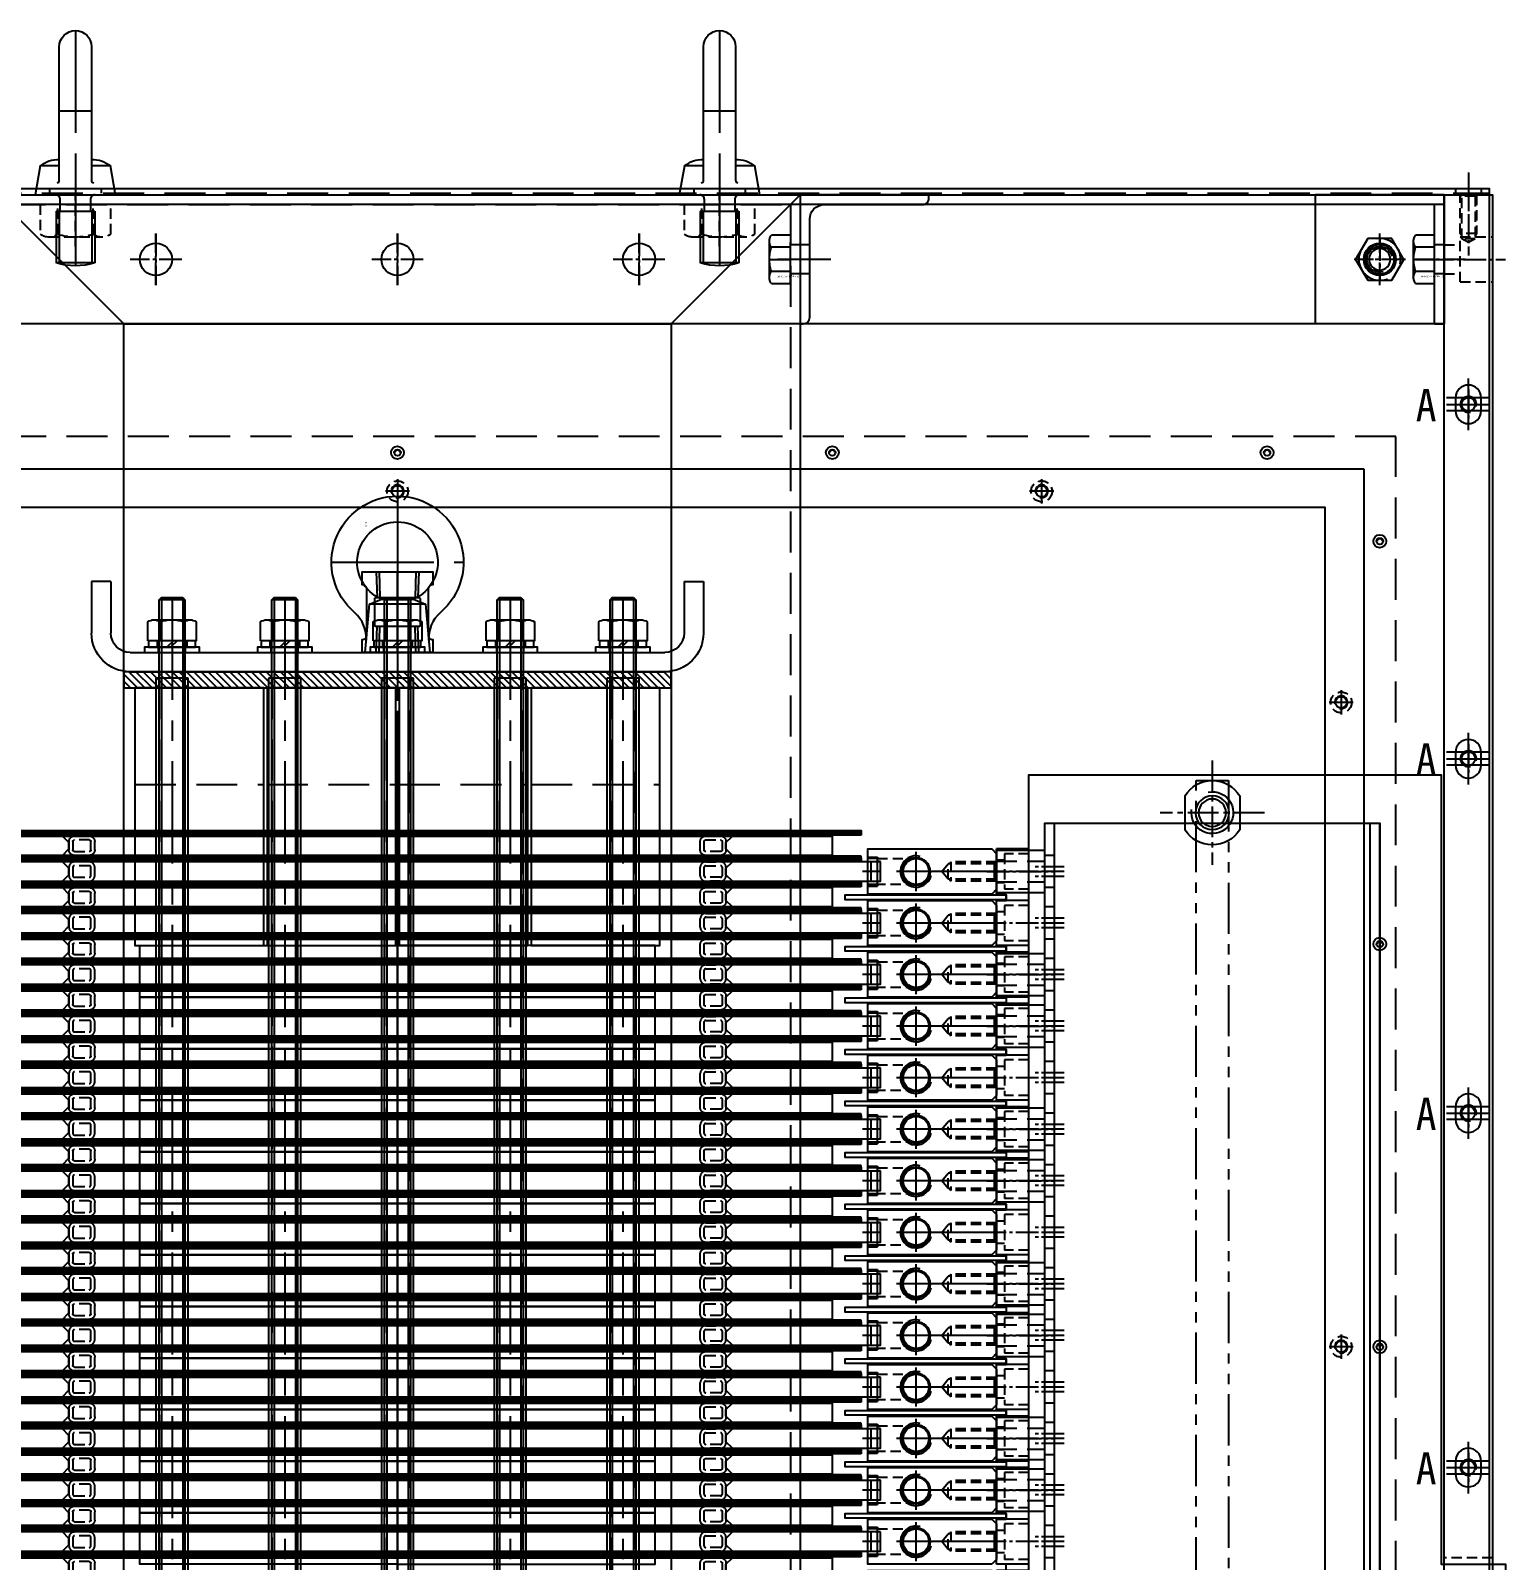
# Model space of a CAD drawing. Header units: millimetres. Extents: x 282 to 14566, y -4134 to 5341.
# Drawn here: x 8452.2 to 8910.2, y 971.8 to 1446.6 of the extents above; entities that cross this region are included whole.
import ezdxf
from ezdxf.enums import TextEntityAlignment as Align

# ---------------------------------------------------------------- set-up
doc = ezdxf.new("R2010")
doc.units = ezdxf.units.MM
for name, pattern in [('CENTER', [50.8, 31.75, -6.35, 6.35, -6.35]), ('CENTER1', [10, 7, -1, 1, -1]), ('CENTER2', [28.575, 19.05, -3.175, 3.175, -3.175]), ('HIDDEN', [9.525, 6.35, -3.175]), ('HIDDEN2', [4.7625, 3.175, -1.5875]), ('HIDDENX2', [19.05, 12.7, -6.35]), ('PHANTOM2', [31.75, 15.875, -3.175, 3.175, -3.175, 3.175, -3.175])]:
    doc.linetypes.add(name, pattern=pattern)
for name, color, linetype in [('______', 7, 'Continuous'), ('BOM-T', 4, 'Continuous'), ('CENTER', 1, 'CENTER'), ('HIDDEN', 2, 'HIDDEN'), ('THIN', 3, 'Continuous')]:
    doc.layers.add(name, color=color, linetype=linetype)
doc.styles.add('HAN', font='')
doc.styles.get("Standard").update_dxf_attribs({"font": 'ISOCP.SHX', "bigfont": 'WHGTXT.SHX'})
doc.styles.get('HAN').set_extended_font_data('GulimChe')

# ---------------------------------------------------------------- blocks, each defined once
blk = doc.blocks.new('A$C17942F14')
at = {"color": 1}
for p, q in [((-282, 6), (-282, 0)), ((-260.01, 6), (-260.01, 0)), ((-10, 6), (-10, 0))]:
    blk.add_line(p, q, dxfattribs=at)
at = {"color": 1, "linetype": 'CENTER2'}
blk.add_line((-135, 9), (-135, -3), dxfattribs=at)
at = {"color": 1}
blk.add_lwpolyline([(-285, 6), (0, 6), (0, 0), (-285, 0)], close=True, dxfattribs=at)
at = {"color": 2, "linetype": 'HIDDEN2'}
for points in [[(-239, 0), (-237, 2), (-237, 4), (-239, 6)], [(-31, 0), (-33, 2), (-33, 4), (-31, 6)]]:
    blk.add_lwpolyline(points, dxfattribs=at)
blk = doc.blocks.new('A$C41972801')
at = {"color": 2, "linetype": 'HIDDEN2'}
for p, q in [((-3, 40), (-3, 25.8)), ((-2.4, 40), (-2.4, 25)), ((2.4, 40), (2.4, 25)), ((3, 40), (3, 25.8)), ((-3, 25.8), (3, 25.8)), ((-2.4, 25.41), (-3, 25.8)), ((2.4, 25), (-2.4, 25)), ((0, 23), (-2.4, 25)), ((2.4, 25), (0, 23)), ((2.4, 25.41), (3, 25.8)), ((-4, 3), (-4, 15)), ((4, 15), (4, 3)), ((-4.5, 0), (-4.5, 3)), ((-4.5, 3), (-4, 3)), ((4, 3), (4.5, 3)), ((4.5, 0), (4.5, 3))]:
    blk.add_line(p, q, dxfattribs=at)
at = {"color": 1, "linetype": 'CENTER'}
blk.add_line((0, 41.66), (0, -1.57), dxfattribs=at)
at = {"color": 1}
for p, q in [((-4, 3), (-4, 0)), ((4, 3), (-4, 3)), ((3.1, 4), (-3.1, 4)), ((-3.1, 4), (-3.1, 3)), ((3.1, 4), (3.1, 3)), ((4, 3), (4, 0))]:
    blk.add_line(p, q, dxfattribs=at)
blk.add_lwpolyline([(7, 38.5), (7, 0), (-7, 0), (-7, 38.5), (-5.5, 40), (5.5, 40)], close=True, dxfattribs=at)
at = {"color": 2}
for points in [[(3, 40), (-3, 40)], [(3, 40), (2.4, 39.4), (-2.4, 39.4), (-3, 40)]]:
    blk.add_lwpolyline(points, dxfattribs=at)
blk.add_circle((0, 15), 4.37)
at = {"color": 1}
blk.add_circle((0, 15), 4, dxfattribs=at)
at = {"layer": 'CENTER'}
for p, q in [((0, 21.08), (0, 8.92)), ((6.08, 15), (-6.08, 15))]:
    blk.add_line(p, q, dxfattribs=at)
at = {"layer": 'THIN'}
blk.add_arc((0, 15), 4.86, 165, 75, dxfattribs=at)
blk = doc.blocks.new('A$C1FA252AE')
at = {"color": 2, "linetype": 'HIDDEN2'}
for points in [[(-95.7, 6), (-100.3, 6, 0.414214), (-102, 4.3), (-102, 1.7, 0.414214), (-100.3, 0), (-95.7, 0, 0.414214), (-94, 1.7), (-94, 4.3, 0.414214)], [(-95.7, 4.8), (-100.3, 4.8, 0.414214), (-100.8, 4.3), (-100.8, 1.7, 0.414214), (-100.3, 1.2), (-95.7, 1.2, 0.414214), (-95.2, 1.7), (-95.2, 4.3, 0.414214)], [(95.7, 6), (100.3, 6, -0.414214), (102, 4.3), (102, 1.7, -0.414214), (100.3, 0), (95.7, 0, -0.414214), (94, 1.7), (94, 4.3, -0.414214)], [(95.7, 4.8), (100.3, 4.8, -0.414214), (100.8, 4.3), (100.8, 1.7, -0.414214), (100.3, 1.2), (95.7, 1.2, -0.414214), (95.2, 1.7), (95.2, 4.3, -0.414214)]]:
    blk.add_lwpolyline(points, format="xyb", close=True, dxfattribs=at)
at = {"rotation": 270}
blk.add_blockref('A$C41972801', (146, 3), dxfattribs=at)
at = {"xscale": -1}
blk.add_blockref('A$C17942F14', (-135, 0), dxfattribs=at)
blk = doc.blocks.new('A$C5B4D3F0B')
at = {"color": 1, "linetype": 'CENTER1'}
blk.add_line((0, -5.25), (0, 5), dxfattribs=at)
at = {"color": 2, "linetype": 'HIDDEN'}
for p, q in [((-86.5, 0), (-86.5, -0.25)), ((86.5, 0), (86.5, -0.25))]:
    blk.add_line(p, q, dxfattribs=at)
at = {"color": 3}
blk.add_lwpolyline([(-144, -0.25), (144, -0.25), (144, 0), (-144, 0), (-144, -0.25)], dxfattribs=at)
blk = doc.blocks.new('A$C15F01352')
for name, p in [('A$C5B4D3F0B', (-161, 4.75)), ('A$C5B4D3F0B', (-161, 4.5)), ('A$C5B4D3F0B', (-161, 4.25)), ('A$C5B4D3F0B', (-161, 4)), ('A$C5B4D3F0B', (-161, 3.75)), ('A$C5B4D3F0B', (-161, 3.5)), ('A$C1FA252AE', (-161, -3)), ('A$C5B4D3F0B', (-161, -3.75)), ('A$C5B4D3F0B', (-161, -4)), ('A$C5B4D3F0B', (-161, -4.25)), ('A$C5B4D3F0B', (-161, -4.5))]:
    blk.add_blockref(name, p)
at = {"xscale": -1, "rotation": 180}
for p in [(-161, -3.5), (-161, -3.75)]:
    blk.add_blockref('A$C5B4D3F0B', p, dxfattribs=at)
at = {"xscale": -1}
blk.add_blockref('A$C1FA252AE', (-161, -11), dxfattribs=at)
blk = doc.blocks.new('VSRE5YDR6U6FT7')
at = {"layer": '______'}
for p, q in [((-69797.79, -60918.03), (-69789.79, -60918.28)), ((-69772.79, -60918.03), (-69780.79, -60918.28)), ((-69797.79, -60929.47), (-69789.79, -60929.22)), ((-69772.79, -60929.47), (-69780.79, -60929.22))]:
    blk.add_line(p, q, dxfattribs=at)
for points in [[(-69792.29, -60933.25, 0.414214), (-69793.79, -60934.75), (-69797.79, -60934.75), (-69797.79, -60912.75), (-69793.79, -60912.75, 0.414214), (-69792.29, -60914.25), (-69778.29, -60914.25, 0.414214), (-69776.79, -60912.75), (-69772.79, -60912.75), (-69772.79, -60934.75), (-69776.79, -60934.75, 0.414214), (-69778.29, -60933.25)], [(-69789.54, -60930.75, -0.414214), (-69789.79, -60930.5), (-69789.79, -60917, -0.414214), (-69789.54, -60916.75), (-69781.04, -60916.75, -0.414214), (-69780.79, -60917), (-69780.79, -60930.5, -0.414214), (-69781.04, -60930.75)]]:
    blk.add_lwpolyline(points, format="xyb", close=True, dxfattribs=at)
at = {"layer": 'CENTER'}
blk.add_lwpolyline([(-69797.79, -60923.75), (-69789.79, -60923.75), (-69780.79, -60923.75), (-69772.79, -60923.75)], dxfattribs=at)
at = {"layer": 'THIN'}
for p, q in [((-69797.79, -60917.17), (-69789.79, -60917.42)), ((-69772.79, -60917.17), (-69780.79, -60917.42)), ((-69797.79, -60930.33), (-69789.79, -60930.08)), ((-69772.79, -60930.33), (-69780.79, -60930.08))]:
    blk.add_line(p, q, dxfattribs=at)
blk = doc.blocks.new('A$C494540A3')
blk.add_line((-8.69, 15), (8.69, 15))
blk.add_lwpolyline([(9.67, 3.79, -0.220964), (13.22, 12.33, 2.735622), (-13.22, 12.33, -0.220964), (-9.67, 3.79)], format="xyb")
blk.add_lwpolyline([(5, 16.54), (-5, 16.54), (-8.69, 15), (-10, 0), (10, 0), (8.69, 15)], close=True)
blk.add_arc((0, 28), 12.5, 293.5717, 246.4283)
at = {"layer": 'CENTER'}
for p, q in [((0, 48.5), (0, 0)), ((20.5, 28), (-20.5, 28))]:
    blk.add_line(p, q, dxfattribs=at)
at = {"layer": 'BOM-T', "color": 4}
blk.add_text('M10', height=0.6, rotation=270, dxfattribs=at).set_placement((9.7, 40.5), align=Align.MIDDLE_LEFT)
blk = doc.blocks.new('A$C5A6555AC')
at = {"color": 3}
for p, q in [((-135.82, 44.49, 0), (-141.82, 44.49, 0)), ((-141.82, 44.49, 0), (-141.82, 28.49, 0)), ((-135.82, 44.49, 0), (-135.82, 28.49, 0)), ((42.18, 44.49, 0), (48.18, 44.49, 0)), ((42.18, 44.49, 0), (42.18, 28.49, 0)), ((48.18, 44.49, 0), (48.18, 28.49, 0)), ((36.18, 22.49, 0), (-129.82, 22.49, 0)), ((36.18, 16.49, 0), (-129.82, 16.49, 0))]:
    blk.add_line(p, q, dxfattribs=at)
at = {"color": 1, "linetype": 'CENTER2', "ltscale": 0.2}
for p, q in [((-116.82, 28.99, 0), (-116.82, 9.99, 0)), ((-81.82, 28.99, 0), (-81.82, 9.99, 0)), ((-46.82, 28.99, 0), (-46.82, 9.99, 0)), ((-11.82, 28.99, 0), (-11.82, 9.99, 0)), ((23.18, 28.99, 0), (23.18, 9.99, 0))]:
    blk.add_line(p, q, dxfattribs=at)
at = {"color": 3}
for centre, radius, start, end in [((-129.82, 28.49, 0), 12, 180, 270), ((-129.82, 28.49, 0), 6, 180, 270), ((36.18, 28.49, 0), 6, 270, 0), ((36.18, 28.49, 0), 12, 270, 0)]:
    blk.add_arc(centre, radius, start, end, dxfattribs=at)
blk.add_blockref('A$C494540A3', (-46.82, 22.49, 0))
at = {"layer": '______', "xscale": -1, "rotation": 270}
blk.add_blockref('VSRE5YDR6U6FT7', (60876.93, 69820.28, 0), dxfattribs=at)
blk = doc.blocks.new('A$C5B56255D')
at = {"color": 1, "linetype": 'CENTER1'}
blk.add_line((18, 0), (-3, 0), dxfattribs=at)
at = {"color": 2, "linetype": 'HIDDEN'}
for p, q in [((15, 3.25), (0, 3.25)), ((15, -3.25), (0, -3.25))]:
    blk.add_line(p, q, dxfattribs=at)
at = {"color": 1}
blk.add_lwpolyline([(0, 6.5), (15, 6.5), (15, -6.5), (0, -6.5), (0, 6.5)], dxfattribs=at)
blk = doc.blocks.new('A$C5BDA4E21')
at = {"color": 1, "linetype": 'CENTER2'}
blk.add_line((0, 0), (0, 512), dxfattribs=at)
at = {"color": 2, "linetype": 'HIDDENX2'}
for p, q in [((-41.5, 482), (-81.5, 482)), ((-0.5, 482), (-40.5, 482)), ((40.5, 482), (0.5, 482)), ((81.5, 482), (41.5, 482))]:
    blk.add_line(p, q, dxfattribs=at)
at = {"color": 250}
for points in [[(-81.5, 512), (-41.5, 512), (-41.5, 432), (-81.5, 432)], [(-40.5, 512), (-0.5, 512), (-0.5, 432), (-40.5, 432)], [(0.5, 512), (40.5, 512), (40.5, 432), (0.5, 432)], [(41.5, 512), (81.5, 512), (81.5, 432), (41.5, 432)], [(-80, 432), (0, 432), (0, 416), (-80, 416)], [(80, 432), (0, 432), (0, 416), (80, 416)], [(-80, 416), (0, 416), (0, 400), (-80, 400)], [(80, 416), (0, 416), (0, 400), (80, 400)], [(-80, 400), (0, 400), (0, 384), (-80, 384)], [(80, 400), (0, 400), (0, 384), (80, 384)], [(-80, 384), (0, 384), (0, 368), (-80, 368)], [(80, 384), (0, 384), (0, 368), (80, 368)], [(-80, 368), (0, 368), (0, 352), (-80, 352)], [(80, 368), (0, 368), (0, 352), (80, 352)], [(-80, 352), (0, 352), (0, 336), (-80, 336)], [(80, 352), (0, 352), (0, 336), (80, 336)], [(-80, 336), (0, 336), (0, 320), (-80, 320)], [(80, 336), (0, 336), (0, 320), (80, 320)], [(-80, 320), (0, 320), (0, 304), (-80, 304)], [(80, 320), (0, 320), (0, 304), (80, 304)], [(-80, 304), (0, 304), (0, 288), (-80, 288)], [(80, 304), (0, 304), (0, 288), (80, 288)], [(-80, 288), (0, 288), (0, 272), (-80, 272)], [(80, 288), (0, 288), (0, 272), (80, 272)], [(-80, 272), (0, 272), (0, 256), (-80, 256)], [(80, 272), (0, 272), (0, 256), (80, 256)], [(-80, 256), (0, 256), (0, 240), (-80, 240)], [(80, 256), (0, 256), (0, 240), (80, 240)]]:
    blk.add_lwpolyline(points, close=True, dxfattribs=at)
blk = doc.blocks.new('A$C0D8E1CFE')
for p, q in [((-4, 21.82), (4, 21.82)), ((5.63, 15.6), (-5.63, 15.6)), ((-3.75, 15.02), (-3.75, 9.1)), ((3.75, 15.02), (3.75, 9.1)), ((-4.2, 5.5), (-4.2, 7.1)), ((-1.57, 9.1), (0.43, 7.1)), ((-0.43, 9.1), (1.57, 7.1)), ((4.2, 5.5), (4.2, 7.1))]:
    blk.add_line(p, q)
at = {"color": 8}
for p, q in [((-5, -520.5), (-5, -2.5)), ((-5, -2.5), (5, -2.5)), ((5, -2.5), (5, -520.5))]:
    blk.add_line(p, q, dxfattribs=at)
at = {"color": 2, "linetype": 'HIDDENX2'}
for p, q in [((-4, -520.5), (-4, -2.5)), ((4, -2.5), (4, -520.5))]:
    blk.add_line(p, q, dxfattribs=at)
blk.add_lwpolyline([(-3.32, 22.5), (-4, 21.82), (-4, -546.82), (-3.32, -547.5), (3.32, -547.5), (4, -546.82), (4, 21.82), (3.32, 22.5)], close=True)
blk.add_lwpolyline([(7.51, 9.1), (7.51, 15.02, 0.309401), (3.75, 15.02, 0.154701), (-3.75, 15.02, 0.309401), (-7.51, 15.02), (-7.51, 9.1), (7.51, 9.1)], format="xyb")
for points in [[(-8.5, 5.5), (-8.5, 7.1), (8.5, 7.1), (8.5, 5.5), (-8.5, 5.5)], [(7.3, 9.1), (7.3, 7.1), (-7.3, 7.1), (-7.3, 9.1), (7.3, 9.1)]]:
    blk.add_lwpolyline(points)
at = {"layer": 'CENTER'}
blk.add_line((0, 22.5), (0, -547.5), dxfattribs=at)
at = {"layer": 'HIDDEN'}
for p, q in [((-4.6, 9.1), (-4.6, 7.1)), ((4.6, 9.1), (4.6, 7.1))]:
    blk.add_line(p, q, dxfattribs=at)
at = {"layer": 'THIN'}
for p, q in [((-3.32, 22.5), (-3.32, -547.5)), ((3.32, 22.5), (3.32, -547.5))]:
    blk.add_line(p, q, dxfattribs=at)
blk = doc.blocks.new('A$C2EB24914')
at = {"color": 6}
for p, q in [((10, 23), (0, 23)), ((0, 9), (0, 23)), ((10, -7), (10, 23)), ((3, 9), (0, 9)), ((0, -7), (0, 7)), ((10, 7), (0, 7)), ((0, 7), (3, 7)), ((3, 7), (3, 9)), ((10, -7), (0, -7))]:
    blk.add_line(p, q, dxfattribs=at)
at = {"color": 2, "linetype": 'HIDDEN2'}
for p, q in [((2.5, 19.5), (0, 19.5)), ((2.5, 21.5), (2.5, 10.5)), ((10, 21.5), (2.5, 21.5)), ((2.5, 12.5), (0, 12.5)), ((10, 10.5), (2.5, 10.5)), ((2.5, 5.5), (2.5, -5.5)), ((10, 5.5), (2.5, 5.5)), ((2.5, 3.5), (0, 3.5)), ((2.5, -3.5), (0, -3.5)), ((10, -5.5), (2.5, -5.5))]:
    blk.add_line(p, q, dxfattribs=at)
at = {"color": 1, "linetype": 'CENTER1'}
for p, q in [((13, 16), (-3, 16)), ((13, 0), (-3, 0))]:
    blk.add_line(p, q, dxfattribs=at)
blk = doc.blocks.new('A$C41F04CAD')
h = blk.add_hatch()
h.set_pattern_fill('ANSI31', color=252, scale=0.5)
h.set_pattern_definition([(45, (-376.8674, -2145.7464), (-1.122532, 1.122532), [])])
h.paths.add_polyline_path([(-250, 522), (-80, 522), (-80, 517), (-250, 517)])
at = {"color": 252}
blk.add_lwpolyline([(-250, 522), (-80, 522), (-80, 517), (-250, 517), (-250, 522)], dxfattribs=at)
at = {"color": 2}
for points in [[(-354, 451.25), (-304, 451.25), (-304, 452.75), (-354, 452.75)], [(-354, 435.25), (-304, 435.25), (-304, 436.75), (-354, 436.75)], [(-354, 419.25), (-304, 419.25), (-304, 420.75), (-354, 420.75)], [(-354, 403.25), (-304, 403.25), (-304, 404.75), (-354, 404.75)], [(-354, 387.25), (-304, 387.25), (-304, 388.75), (-354, 388.75)], [(-354, 371.25), (-304, 371.25), (-304, 372.75), (-354, 372.75)], [(-354, 355.25), (-304, 355.25), (-304, 356.75), (-354, 356.75)], [(-354, 339.25), (-304, 339.25), (-304, 340.75), (-354, 340.75)], [(-354, 323.25), (-304, 323.25), (-304, 324.75), (-354, 324.75)], [(-354, 307.25), (-304, 307.25), (-304, 308.75), (-354, 308.75)], [(-354, 291.25), (-304, 291.25), (-304, 292.75), (-354, 292.75)], [(-354, 275.25), (-304, 275.25), (-304, 276.75), (-354, 276.75)], [(-354, 259.25), (-304, 259.25), (-304, 260.75), (-354, 260.75)]]:
    blk.add_lwpolyline(points, close=True, dxfattribs=at)
for name, p in [('A$C5A6555AC', (-118.18, 505.51, 0)), ('A$C0D8E1CFE', (-235, 522.5)), ('A$C0D8E1CFE', (-200, 522.5)), ('A$C0D8E1CFE', (-165, 522.5)), ('A$C0D8E1CFE', (-130, 522.5)), ('A$C0D8E1CFE', (-95, 522.5)), ('A$C5BDA4E21', (-165, 5)), ('A$C15F01352', (-4, 468)), ('A$C5B56255D', (-366, 460)), ('A$C15F01352', (-4, 452)), ('A$C15F01352', (-4, 436)), ('A$C5B56255D', (-366, 428)), ('A$C15F01352', (-4, 420)), ('A$C5B56255D', (-366, 412)), ('A$C15F01352', (-4, 404)), ('A$C15F01352', (-4, 388)), ('A$C5B56255D', (-366, 380)), ('A$C15F01352', (-4, 372)), ('A$C5B56255D', (-366, 364)), ('A$C15F01352', (-4, 356)), ('A$C15F01352', (-4, 340)), ('A$C5B56255D', (-366, 332)), ('A$C15F01352', (-4, 324)), ('A$C5B56255D', (-366, 316)), ('A$C15F01352', (-4, 308)), ('A$C15F01352', (-4, 292)), ('A$C5B56255D', (-366, 284)), ('A$C15F01352', (-4, 276)), ('A$C5B56255D', (-366, 268)), ('A$C15F01352', (-4, 260)), ('A$C15F01352', (-4, 244))]:
    blk.add_blockref(name, p)
at = {"xscale": -1}
for p in [(-351, 444), (-351, 428), (-351, 396), (-351, 380), (-351, 348), (-351, 332), (-351, 300), (-351, 284), (-351, 252), (-351, 236)]:
    blk.add_blockref('A$C2EB24914', p, dxfattribs=at)
blk = doc.blocks.new('A$C1B982DCA')
for p, q in [((-6, -5), (6, -5)), ((-6, -5), (-6, -21.05)), ((6, -5), (6, -21.05)), ((6, -21.05), (-6, -21.05))]:
    blk.add_line(p, q)
for points in [[(-5.7, 3.8, 0.5), (-5, 4.5), (-5, 46, -1), (5, 46), (5, 4.5, 0.5), (5.7, 3.8)], [(-10.91, 9, -0.183318), (-5, 11)], [(5, 11, -0.183318), (10.91, 9)], [(-4.7, -5), (-4.7, -1.4, 0.414214), (-6.1, 0)], [(6.1, 0, 0.414214), (4.7, -1.4), (4.7, -5, -1)], [(6, -21.05, -0.157869), (-6, -21.05)]]:
    blk.add_lwpolyline(points, format="xyb")
blk.add_lwpolyline([(-5, 9), (-10.91, 9), (-12.5, 0), (12.5, 0), (10.91, 9), (5, 9)])
at = {"layer": 'CENTER'}
for p, q in [((0, 51), (0, -22)), ((5, 26), (-5, 26))]:
    blk.add_line(p, q, dxfattribs=at)
at = {"layer": 'THIN'}
for points in [[(-5.05, -5), (-5.05, -21.05)], [(5.05, -5), (5.05, -21.05)]]:
    blk.add_lwpolyline(points, dxfattribs=at)
blk = doc.blocks.new('A$C253F4690')
at = {"color": 2, "linetype": 'HIDDEN2'}
for p, q in [((-5.48, -9.15), (-5.48, 0)), ((0, -13), (0, 3)), ((5.48, -9.15), (5.48, 0)), ((-8.23, -10), (8.23, -10))]:
    blk.add_line(p, q, dxfattribs=at)
blk.add_lwpolyline([(-10.97, 0), (-10.97, -9.15, 0.309401), (-5.48, -9.15, 0.154701), (5.48, -9.15, 0.309401), (10.97, -9.15), (10.97, 0), (-10.97, 0)], format="xyb", dxfattribs=at)
blk = doc.blocks.new('A$C52180AF6')
at = {"color": 2, "linetype": 'HIDDENX2'}
for p, q in [((6.5, -5.63), (6.5, 5.63)), ((0, 3.75), (5.92, 3.75)), ((0, -3.75), (5.92, -3.75))]:
    blk.add_line(p, q, dxfattribs=at)
blk.add_lwpolyline([(0, -7.51), (0, 7.51), (5.92, 7.51, -0.309401), (5.92, 3.75, -0.154701), (5.92, -3.75, -0.309401), (5.92, -7.51)], format="xyb", close=True, dxfattribs=at)
at = {"layer": 'CENTER'}
blk.add_line((6.5, 0), (0, 0), dxfattribs=at)
at = {"color": 2, "linetype": 'HIDDENX2'}
blk.add_text('M8X1.25 (Type 1)', height=0.6, rotation=180, dxfattribs=at).set_placement((4.16, -5.32), align=Align.MIDDLE_LEFT)
blk = doc.blocks.new('A$C255168CB')
at = {"color": 4}
for p, q in [((-85, 630), (-125, 670)), ((85, 630), (125, 670))]:
    blk.add_line(p, q, dxfattribs=at)
at = {"color": 1, "linetype": 'CENTER1'}
for p, q in [((-75, 658), (-75, 642)), ((0, 658), (0, 642)), ((75, 658), (75, 642)), ((-67, 650), (-83, 650)), ((8, 650), (-8, 650)), ((83, 650), (67, 650)), ((129, 650), (118, 650))]:
    blk.add_line(p, q, dxfattribs=at)
at = {"color": 2, "linetype": 'HIDDEN2'}
for p, q in [((125, 654.5), (122, 654.5)), ((125, 645.5), (122, 645.5))]:
    blk.add_line(p, q, dxfattribs=at)
at = {"color": 4}
for points in [[(125, 0), (-125, 0), (-125, 670), (125, 670)], [(-85, 40), (-85, 630), (85, 630), (85, 40)]]:
    blk.add_lwpolyline(points, close=True, dxfattribs=at)
at = {"color": 2, "linetype": 'HIDDENX2'}
blk.add_lwpolyline([(122, 3), (-122, 3), (-122, 667), (122, 667)], close=True, dxfattribs=at)
at = {"color": 4}
for centre in [(-75, 650), (0, 650), (75, 650)]:
    blk.add_circle(centre, 5, dxfattribs=at)
for name, p in [('A$C1B982DCA', (-100, 670)), ('A$C1B982DCA', (100, 670)), ('A$C253F4690', (-100, 667)), ('A$C253F4690', (100, 667))]:
    blk.add_blockref(name, p)
at = {"xscale": -1}
blk.add_blockref('A$C52180AF6', (122, 650), dxfattribs=at)
blk = doc.blocks.new('A$C53DC1B79')
at = {"color": 2, "linetype": 'HIDDEN2'}
for p, q in [((-3, -15.5), (0, -15.5)), ((-3, -24.5), (0, -24.5))]:
    blk.add_line(p, q, dxfattribs=at)
at = {"color": 1, "linetype": 'CENTER1'}
blk.add_line((-9.54, -20), (6.54, -20), dxfattribs=at)
at = {"color": 3}
blk.add_lwpolyline([(0, 0), (0, -40), (-1, -40, -0.414214), (-3, -38), (-3, -7.5, 0.414214), (-7.5, -3), (-38, -3, -0.414214), (-40, -1), (-40, 0)], format="xyb", close=True, dxfattribs=at)
blk = doc.blocks.new('A$C057614E0')
at = {"color": 3}
for p, q in [((0, -20), (0, 20)), ((0, 20), (40, 20)), ((40, -20), (40, 20)), ((3, -20), (3, 17)), ((3, -20), (0, -20)), ((3, -20), (40, -20))]:
    blk.add_line(p, q, dxfattribs=at)
at = {"color": 2, "linetype": 'HIDDENX2'}
blk.add_line((3, 17), (40, 17), dxfattribs=at)
at = {"color": 1, "linetype": 'CENTER1'}
for p, q in [((20, 6.5), (20, -6.5)), ((-6.54, 0), (9.54, 0)), ((12.49, 0), (27.51, 0))]:
    blk.add_line(p, q, dxfattribs=at)
at = {"color": 2, "linetype": 'HIDDEN2'}
for p, q in [((0, 4.5), (3, 4.5)), ((0, -4.5), (3, -4.5))]:
    blk.add_line(p, q, dxfattribs=at)
at = {"color": 2, "linetype": 'HIDDENX2'}
blk.add_lwpolyline([(23.75, -6.5), (16.25, -6.5), (12.49, 0), (16.25, 6.5), (23.75, 6.5), (27.51, 0), (23.75, -6.5)], dxfattribs=at)
blk.add_circle((20, 0), 6.5, dxfattribs=at)
at = {"color": 3}
blk.add_circle((20, 0), 4.5, dxfattribs=at)
blk.add_circle((20, 0), 3.32)
at = {"layer": 'THIN'}
blk.add_arc((20, 0), 4, 255, 165, dxfattribs=at)
blk.add_blockref('A$C52180AF6', (3, 0))
blk = doc.blocks.new('A$C529B14A2')
at = {"color": 3}
blk.add_line((650, -3), (0, -3), dxfattribs=at)
at = {"color": 1, "linetype": 'CENTER1'}
for p, q in [((20, -28), (20, -12)), ((250, -28), (250, -12)), ((325, -28), (325, -12)), ((400, -28), (400, -12)), ((630, -28), (630, -12)), ((28, -20), (12, -20)), ((258, -20), (242, -20)), ((333, -20), (317, -20)), ((408, -20), (392, -20)), ((638, -20), (622, -20))]:
    blk.add_line(p, q, dxfattribs=at)
at = {"color": 3}
blk.add_lwpolyline([(650, -40), (0, -40), (0, 0), (650, 0)], close=True, dxfattribs=at)
for centre in [(20, -20), (250, -20), (325, -20), (400, -20), (630, -20)]:
    blk.add_circle(centre, 5, dxfattribs=at)
blk = doc.blocks.new('A$C32CE337D')
at = {"color": 1, "linetype": 'CENTER2', "ltscale": 0.5}
for p, q in [((-49.51, -8.44), (-49.51, 24)), ((-33.29, 7.78), (-65.73, 7.78))]:
    blk.add_line(p, q, dxfattribs=at)
at = {"color": 1}
for p, q in [((-58.01, 2.51), (-58.01, 13.05)), ((-41.01, 2.51), (-41.01, 13.05))]:
    blk.add_line(p, q, dxfattribs=at)
at = {"color": 3}
blk.add_circle((-49.51, 7.78), 5.25, dxfattribs=at)
at = {"color": 1}
blk.add_circle((-49.51, 7.78), 4.25, dxfattribs=at)
for start, end in [(31.7883, 148.2117), (211.7883, 328.2117)]:
    blk.add_arc((-49.51, 7.78), 10, start, end, dxfattribs=at)
blk.add_arc((-49.51, 7.78), 6.5, 258.3851, 188.788)
blk = doc.blocks.new('A$C53D268D1')
at = {"linetype": 'PHANTOM2'}
for p, q in [((-47, 444.25), (-57, 444.25)), ((-57, 444.25), (-57, -28.75)), ((-47, -28.75), (-47, 444.25))]:
    blk.add_line(p, q, dxfattribs=at)
at = {"color": 1}
for p, q in [((-101, -15), (-101, 431)), ((-3, -15), (-3, 431))]:
    blk.add_line(p, q, dxfattribs=at)
at = {"color": 2, "linetype": 'HIDDEN2'}
for p, q in [((-3, 421), (0, 421)), ((-3, 411), (0, 411)), ((-3, 405), (0, 405)), ((-3, 395), (0, 395)), ((-3, 389), (0, 389)), ((-3, 379), (0, 379)), ((-3, 373), (0, 373)), ((-3, 363), (0, 363)), ((-3, 357), (0, 357)), ((-3, 347), (0, 347)), ((-3, 341), (0, 341)), ((-3, 331), (0, 331)), ((-3, 325), (0, 325)), ((-3, 315), (0, 315)), ((-3, 309), (0, 309)), ((-3, 299), (0, 299)), ((-3, 293), (0, 293)), ((-3, 283), (0, 283)), ((-3, 277), (0, 277)), ((-3, 267), (0, 267)), ((-3, 261), (0, 261)), ((-3, 251), (0, 251)), ((-3, 245), (0, 245)), ((-3, 235), (0, 235)), ((-3, 229), (0, 229)), ((-3, 219), (0, 219)), ((-3, 213), (0, 213)), ((-3, 203), (0, 203))]:
    blk.add_line(p, q, dxfattribs=at)
at = {"color": 1, "linetype": 'CENTER1'}
for p, q in [((-6, 417.5), (3, 417.5)), ((-6, 416), (3, 416)), ((-6, 414.5), (3, 414.5)), ((-6, 401.5), (3, 401.5)), ((-6, 400), (3, 400)), ((-6, 398.5), (3, 398.5)), ((-6, 385.5), (3, 385.5)), ((-6, 384), (3, 384)), ((-6, 382.5), (3, 382.5)), ((-6, 369.5), (3, 369.5)), ((-6, 368), (3, 368)), ((-6, 366.5), (3, 366.5)), ((-6, 353.5), (3, 353.5)), ((-6, 352), (3, 352)), ((-6, 350.5), (3, 350.5)), ((-6, 337.5), (3, 337.5)), ((-6, 336), (3, 336)), ((-6, 334.5), (3, 334.5)), ((-6, 321.5), (3, 321.5)), ((-6, 320), (3, 320)), ((-6, 318.5), (3, 318.5)), ((-6, 305.5), (3, 305.5)), ((-6, 304), (3, 304)), ((-6, 302.5), (3, 302.5)), ((-6, 289.5), (3, 289.5)), ((-6, 288), (3, 288)), ((-6, 286.5), (3, 286.5)), ((-6, 273.5), (3, 273.5)), ((-6, 272), (3, 272)), ((-6, 270.5), (3, 270.5)), ((-6, 257.5), (3, 257.5)), ((-6, 256), (3, 256)), ((-6, 254.5), (3, 254.5)), ((-6, 241.5), (3, 241.5)), ((-6, 240), (3, 240)), ((-6, 238.5), (3, 238.5)), ((-6, 225.5), (3, 225.5)), ((-6, 224), (3, 224)), ((-6, 222.5), (3, 222.5)), ((-6, 209.5), (3, 209.5)), ((-6, 208), (3, 208)), ((-6, 206.5), (3, 206.5))]:
    blk.add_line(p, q, dxfattribs=at)
at = {"color": 1}
for points in [[(-104, -15), (-104, 431)], [(0, -15), (0, 431), (-104, 431), (-104, -15), (0, -15)]]:
    blk.add_lwpolyline(points, dxfattribs=at)
at = {"rotation": 180}
blk.add_blockref('A$C32CE337D', (-101.51, 442.03), dxfattribs=at)
blk = doc.blocks.new('A$C713A1225')
at = {"color": 1, "linetype": 'CENTER1'}
for p, q in [((7.5, 689), (7.5, 666.21)), ((-4, 665), (19, 665)), ((7.5, 624.58), (7.5, 615.42)), ((2.92, 620), (12.08, 620)), ((7.5, 514.58), (7.5, 505.42)), ((2.92, 510), (12.08, 510)), ((7.5, 404.58), (7.5, 395.42)), ((2.92, 400), (12.08, 400)), ((7.5, 294.58), (7.5, 285.42)), ((2.92, 290), (12.08, 290))]:
    blk.add_line(p, q, dxfattribs=at)
at = {"color": 2, "linetype": 'HIDDEN2'}
for p, q in [((0, 669.5), (5, 669.5)), ((10, 673), (5, 673)), ((5, 658), (5, 672)), ((5, 672), (15, 672)), ((9.57, 671.4), (5.43, 671.4)), ((0, 660.5), (5, 660.5)), ((5, 658), (15, 658)), ((15, 262), (0, 262))]:
    blk.add_line(p, q, dxfattribs=at)
at = {"color": 150}
blk.add_lwpolyline([(0, 685), (15, 685), (15, -15), (0, -15)], close=True, dxfattribs=at)
at = {"color": 2, "linetype": 'HIDDEN2'}
for points in [[(5.43, 672.25), (5, 673), (5, 685)], [(10, 685), (9.57, 684.57), (5.43, 684.57), (5, 685)], [(9.57, 684.57), (9.57, 671.4), (7.5, 670.21), (5.43, 671.4), (5.43, 684.57)], [(10, 685), (10, 673), (9.57, 672.25)]]:
    blk.add_lwpolyline(points, dxfattribs=at)
at = {"color": 3}
for centre in [(7.5, 620), (7.5, 510), (7.5, 400), (7.5, 290)]:
    blk.add_circle(centre, 2.1, dxfattribs=at)
for centre in [(7.5, 620), (7.5, 510), (7.5, 400), (7.5, 290)]:
    blk.add_arc(centre, 2.5, 344.966, 284.591)
at = {"color": 2, "style": 'HAN'}
for p in [(-8.85, 614.77), (-8.85, 504.77), (-8.85, 394.77), (-8.85, 284.77)]:
    blk.add_text('A', height=10, dxfattribs=at).set_placement(p)
blk = doc.blocks.new('A$C76EF05EA')
at = {"color": 1, "linetype": 'CENTER'}
for p, q in [((-310, 551.75), (-310, 544.25)), ((-110, 551.75), (-110, 544.25)), ((-306.25, 548), (-313.75, 548)), ((-106.25, 548), (-113.75, 548)), ((-17, 486.25), (-17, 478.75)), ((-13.25, 482.5), (-20.75, 482.5)), ((-17, 286.25), (-17, 278.75)), ((-13.25, 282.5), (-20.75, 282.5))]:
    blk.add_line(p, q, dxfattribs=at)
at = {"color": 2, "linetype": 'HIDDENX2'}
blk.add_lwpolyline([(0, 565), (-620, 565), (-620, 0), (0, 0)], close=True, dxfattribs=at)
at = {"const_width": 0.5}
for points in [[(-309.25, 560, 1), (-310.75, 560, 1)], [(-174.25, 560, 1), (-175.75, 560, 1)], [(-39.25, 560, 1), (-40.75, 560, 1)], [(-5.75, 532.5, -1), (-4.25, 532.5)], [(-5.75, 407.5, -1), (-4.25, 407.5)], [(-5.75, 282.5, -1), (-4.25, 282.5)]]:
    blk.add_lwpolyline(points, format="xyb", dxfattribs=at)
at = {"color": 3}
blk.add_lwpolyline([(-22, 22), (-22, 543), (-598, 543), (-598, 22)], close=True, dxfattribs=at)
for centre, radius in [((-310, 560), 2), ((-310, 560), 1), ((-175, 560), 2), ((-175, 560), 1), ((-40, 560), 2), ((-40, 560), 1), ((-5, 532.5), 2), ((-5, 532.5), 1), ((-5, 407.5), 2), ((-5, 407.5), 1), ((-5, 282.5), 2), ((-5, 282.5), 1)]:
    blk.add_circle(centre, radius)
at = {"color": 2, "linetype": 'HIDDEN2'}
for centre in [(-310, 548), (-110, 548), (-17, 482.5), (-17, 282.5)]:
    blk.add_circle(centre, 3.25, dxfattribs=at)
at = {"color": 3}
for centre in [(-310, 548), (-110, 548), (-17, 482.5), (-17, 282.5)]:
    blk.add_circle(centre, 1.75, dxfattribs=at)
for centre in [(-310, 548), (-110, 548), (-17, 482.5), (-17, 282.5)]:
    blk.add_arc(centre, 2, 255.0012, 194.5386)
blk = doc.blocks.new('A$C3F2C31B0')
at = {"color": 1, "linetype": 'CENTER'}
for p, q in [((-390, 677), (-390, 665.5)), ((-190, 677), (-190, 665.5)), ((42.5, 677), (42.5, 665.5)), ((42.5, 597), (42.5, 613)), ((49.25, 607), (35.75, 607)), ((35.75, 605), (49.25, 605)), ((49.25, 603), (35.75, 603)), ((42.5, 487), (42.5, 503)), ((49.25, 497), (35.75, 497)), ((35.75, 495), (49.25, 495)), ((49.25, 493), (35.75, 493)), ((42.5, 377), (42.5, 393)), ((49.25, 387), (35.75, 387)), ((35.75, 385), (49.25, 385)), ((49.25, 383), (35.75, 383)), ((42.5, 267), (42.5, 283)), ((49.25, 277), (35.75, 277)), ((35.75, 275), (49.25, 275)), ((49.25, 273), (35.75, 273))]:
    blk.add_line(p, q, dxfattribs=at)
at = {"color": 2, "linetype": 'HIDDENX2'}
for p, q in [((-629, 670.5), (49, 670.5)), ((-398, 672), (-398, 670.5)), ((-382, 672), (-382, 670.5)), ((-198, 672), (-198, 670.5)), ((-182, 672), (-182, 670.5)), ((38.5, 672), (38.5, 670.5)), ((46.5, 672), (46.5, 670.5))]:
    blk.add_line(p, q, dxfattribs=at)
at = {"color": 3}
for points in [[(-629, 1.5), (-629, 672), (49, 672), (49, 1.5)], [(10, 585), (10, 40), (-590, 40), (-590, 585)]]:
    blk.add_lwpolyline(points, close=True, dxfattribs=at)
for points in [[(46.5, 607, 1), (38.5, 607), (38.5, 603, 1), (46.5, 603)], [(46.5, 493), (46.5, 497, 1), (38.5, 497), (38.5, 493, 1)], [(46.5, 383), (46.5, 387, 1), (38.5, 387), (38.5, 383, 1)], [(38.5, 273, 1), (46.5, 273), (46.5, 277, 1), (38.5, 277)]]:
    blk.add_lwpolyline(points, format="xyb", close=True, dxfattribs=at)
blk.add_blockref('A$C76EF05EA', (20, 30))

msp = doc.modelspace()

# ---------------------------------------------------------------- linework, layer by layer
at = {"color": 2}
msp.add_lwpolyline([(8890.162, 748.631), (8890.162, 725.631), (8762.162, 725.631), (8762.162, 1215.631), (8890.162, 1215.631), (8890.162, 970.631), (8910.162, 970.631), (8910.162, 748.631)], close=True, dxfattribs=at)

# ---------------------------------------------------------------- block references
for name, p in [('A$C255168CB', (8566.162, 725.631)), ('A$C3F2C31B0', (8856.162, 725.631)), ('A$C713A1225', (8891.162, 710.631)), ('A$C529B14A2', (8241.162, 1395.631))]:
    msp.add_blockref(name, p)
at = {"xscale": -1}
for name, p in [('A$C53DC1B79', (8691.162, 1395.631)), ('A$C057614E0', (8891.162, 1375.631)), ('A$C41F04CAD', (8401.162, 725.631)), ('A$C53D268D1', (8767.162, 769.631))]:
    msp.add_blockref(name, p, dxfattribs=at)

doc.saveas('drawing.dxf')
